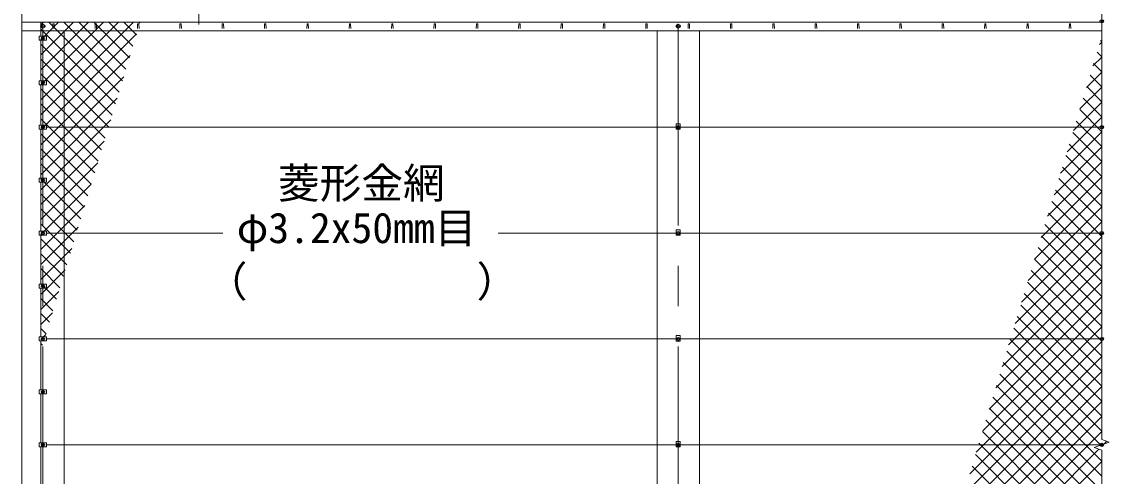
# Model space of a CAD drawing. Units: millimetres at full size; details may follow other scales. Extents: x -12600 to 12600, y -8910 to 8910.
# Drawn here: x -9497 to -4362, y 869 to 3015 of the extents above; entities that cross this region are included whole.
import ezdxf
from ezdxf.enums import TextEntityAlignment as Align

# ---------------------------------------------------------------- set-up
doc = ezdxf.new("R2010")
doc.units = ezdxf.units.MM
doc.header["$LTSCALE"] = 30
doc.header["$PDMODE"] = 32
doc.header["$PDSIZE"] = 15
doc.linetypes.add('USER1', pattern=[50.8, 31.75, -6.35, 6.35, -6.35])
for name, color, linetype, lineweight in [('0-0_D-STR-TXT', 7, 'Continuous', 13), ('0-1_D-STR-DIM', 7, 'Continuous', 13), ('0-2_D-BMK', 2, 'USER1', 13), ('0-3_D-STR3', 3, 'Continuous', 13), ('0-4_D-STR1', 1, 'Continuous', 18), ('0-A_D-STR2', 7, 'Continuous', 13)]:
    doc.layers.add(name, color=color, linetype=linetype, lineweight=lineweight)
doc.layers.add('0-7_Defpoints', color=253, linetype='Continuous')
doc.styles.add('ＭＳ ゴシック', font='')
doc.styles.get('ＭＳ ゴシック').set_extended_font_data('MS Gothic')

msp = doc.modelspace()

# ---------------------------------------------------------------- linework, layer by layer
at = {"layer": '0-0_D-STR-TXT'}
msp.add_line((-8661.06, 3577.58), (-8661.06, 3002.45), dxfattribs=at)
at = {"layer": '0-1_D-STR-DIM'}
for p, q in [((-4397.14, 1043), (-4397.14, 4991.69)), ((-4432.38, 1004.52), (-4361.91, 1030.17)), ((-4361.91, 1030.17), (-4397.14, 1043)), ((-4397.14, 991.69), (-4432.38, 1004.52)), ((-4397.14, -1957), (-4397.14, 991.69))]:
    msp.add_line(p, q, dxfattribs=at)
at = {"layer": '0-2_D-BMK'}
for p, q in [((-9397.14, -4042.65), (-9397.14, 7077.35)), ((-6397.14, -4042.65), (-6397.14, 7077.35)), ((-9384.39, 2994.35), (-9409.89, 2994.35)), ((-6384.39, 2994.35), (-6409.89, 2994.35)), ((-9407.14, 2937.35), (-9387.14, 2937.35)), ((-9407.14, 2727.35), (-9387.14, 2727.35)), ((-9407.14, 2517.35), (-9387.14, 2517.35)), ((-6407.14, 2517.35), (-6387.14, 2517.35)), ((-9407.14, 2267.35), (-9387.14, 2267.35)), ((-9407.14, 2017.35), (-9387.14, 2017.35)), ((-6407.14, 2017.35), (-6387.14, 2017.35)), ((-9407.14, 1767.35), (-9387.14, 1767.35)), ((-9407.14, 1517.35), (-9387.14, 1517.35)), ((-6407.14, 1517.35), (-6387.14, 1517.35)), ((-9407.14, 1267.35), (-9387.14, 1267.35)), ((-9407.14, 1017.35), (-9387.14, 1017.35)), ((-6407.14, 1017.35), (-6387.14, 1017.35))]:
    msp.add_line(p, q, dxfattribs=at)
at = {"layer": '0-3_D-STR3'}
for p, q in [((-9407.14, 2946.85), (-9407.14, 3012.35)), ((-9397.14, 2984.53), (-9405.64, 2989.44)), ((-9388.64, 2989.44), (-9397.14, 2984.53)), ((-6405.64, 2999.25), (-6397.14, 3004.16)), ((-6405.64, 2989.44), (-6405.64, 2999.25)), ((-6397.14, 2984.53), (-6405.64, 2989.44)), ((-6388.64, 2989.44), (-6397.14, 2984.53)), ((-9414.34, 2946.85), (-9379.94, 2946.85)), ((-9414.34, 2946.85), (-9414.34, 2927.85)), ((-9414.34, 2927.85), (-9379.94, 2927.85)), ((-9407.14, 2736.85), (-9407.14, 2927.85)), ((-9403.64, 2941.1), (-9397.14, 2944.85)), ((-9403.64, 2933.59), (-9403.64, 2941.1)), ((-9397.14, 2929.84), (-9403.64, 2933.59)), ((-9397.14, 2944.85), (-9390.64, 2941.1)), ((-9390.64, 2933.59), (-9397.14, 2929.84)), ((-9390.64, 2941.1), (-9390.64, 2933.59)), ((-9379.94, 2946.85), (-9379.94, 2927.85)), ((-9414.34, 2736.85), (-9379.94, 2736.85)), ((-9414.34, 2736.85), (-9414.34, 2717.85)), ((-9403.64, 2731.1), (-9397.14, 2734.85)), ((-9403.64, 2723.59), (-9403.64, 2731.1)), ((-9397.14, 2719.84), (-9403.64, 2723.59)), ((-9397.14, 2734.85), (-9390.64, 2731.1)), ((-9390.64, 2723.59), (-9397.14, 2719.84)), ((-9390.64, 2731.1), (-9390.64, 2723.59)), ((-9379.94, 2736.85), (-9379.94, 2717.85)), ((-9414.34, 2717.85), (-9379.94, 2717.85)), ((-9407.14, 2526.85), (-9407.14, 2717.85)), ((-9414.34, 2526.85), (-9379.94, 2526.85)), ((-9414.34, 2526.85), (-9414.34, 2507.85)), ((-9403.64, 2521.1), (-9397.14, 2524.85)), ((-9403.64, 2513.59), (-9403.64, 2521.1)), ((-9397.14, 2524.85), (-9390.64, 2521.1)), ((-9390.64, 2521.1), (-9390.64, 2513.59)), ((-9379.94, 2526.85), (-9379.94, 2507.85)), ((-9379.94, 2517.35), (-6406.64, 2517.35)), ((-6387.64, 2533.35), (-6406.64, 2533.35)), ((-6406.64, 2533.35), (-6406.64, 2507.35)), ((-6403.64, 2521.1), (-6397.14, 2524.85)), ((-6403.64, 2513.59), (-6403.64, 2521.1)), ((-6397.14, 2524.85), (-6390.64, 2521.1)), ((-6390.64, 2521.1), (-6390.64, 2513.59)), ((-6387.64, 2533.35), (-6387.64, 2507.35)), ((-6387.64, 2517.35), (-4397.14, 2517.35)), ((-9414.34, 2507.85), (-9379.94, 2507.85)), ((-9407.14, 2276.85), (-9407.14, 2507.85)), ((-9397.14, 2509.84), (-9403.64, 2513.59)), ((-9390.64, 2513.59), (-9397.14, 2509.84)), ((-6387.64, 2507.35), (-6406.64, 2507.35)), ((-6397.14, 2509.84), (-6403.64, 2513.59)), ((-6390.64, 2513.59), (-6397.14, 2509.84)), ((-9414.34, 2276.85), (-9379.94, 2276.85)), ((-9414.34, 2276.85), (-9414.34, 2257.85)), ((-9403.64, 2271.1), (-9397.14, 2274.85)), ((-9403.64, 2263.59), (-9403.64, 2271.1)), ((-9397.14, 2259.84), (-9403.64, 2263.59)), ((-9397.14, 2274.85), (-9390.64, 2271.1)), ((-9390.64, 2263.59), (-9397.14, 2259.84)), ((-9390.64, 2271.1), (-9390.64, 2263.59)), ((-9379.94, 2276.85), (-9379.94, 2257.85)), ((-9414.34, 2257.85), (-9379.94, 2257.85)), ((-9407.14, 2026.85), (-9407.14, 2257.85)), ((-9414.34, 2026.85), (-9379.94, 2026.85)), ((-9414.34, 2026.85), (-9414.34, 2007.85)), ((-9414.34, 2007.85), (-9379.94, 2007.85)), ((-9407.14, 1776.85), (-9407.14, 2007.85)), ((-9403.64, 2021.1), (-9397.14, 2024.85)), ((-9403.64, 2013.59), (-9403.64, 2021.1)), ((-9397.14, 2009.84), (-9403.64, 2013.59)), ((-9397.14, 2024.85), (-9390.64, 2021.1)), ((-9390.64, 2013.59), (-9397.14, 2009.84)), ((-9390.64, 2021.1), (-9390.64, 2013.59)), ((-9379.94, 2026.85), (-9379.94, 2007.85)), ((-9379.94, 2017.35), (-8547.14, 2017.35)), ((-7247.14, 2017.35), (-6406.64, 2017.35)), ((-6387.64, 2007.35), (-6406.64, 2007.35)), ((-6403.64, 2021.1), (-6397.14, 2024.85)), ((-6403.64, 2013.59), (-6403.64, 2021.1)), ((-6397.14, 2009.84), (-6403.64, 2013.59)), ((-6397.14, 2024.85), (-6390.64, 2021.1)), ((-6390.64, 2013.59), (-6397.14, 2009.84)), ((-6390.64, 2021.1), (-6390.64, 2013.59)), ((-6387.64, 2033.35), (-6387.64, 2007.35)), ((-6387.64, 2017.35), (-4397.14, 2017.35)), ((-9414.34, 1776.85), (-9379.94, 1776.85)), ((-9414.34, 1776.85), (-9414.34, 1757.85)), ((-9414.34, 1757.85), (-9379.94, 1757.85)), ((-9407.14, 1526.85), (-9407.14, 1757.85)), ((-9403.64, 1771.1), (-9397.14, 1774.85)), ((-9403.64, 1763.59), (-9403.64, 1771.1)), ((-9397.14, 1759.84), (-9403.64, 1763.59)), ((-9397.14, 1774.85), (-9390.64, 1771.1)), ((-9390.64, 1763.59), (-9397.14, 1759.84)), ((-9390.64, 1771.1), (-9390.64, 1763.59)), ((-9379.94, 1776.85), (-9379.94, 1757.85)), ((-9414.34, 1526.85), (-9379.94, 1526.85)), ((-9414.34, 1526.85), (-9414.34, 1507.85)), ((-9414.34, 1507.85), (-9379.94, 1507.85)), ((-9407.14, 1276.85), (-9407.14, 1507.85)), ((-9403.64, 1521.1), (-9397.14, 1524.85)), ((-9403.64, 1513.59), (-9403.64, 1521.1)), ((-9397.14, 1509.84), (-9403.64, 1513.59)), ((-9397.14, 1524.85), (-9390.64, 1521.1)), ((-9390.64, 1513.59), (-9397.14, 1509.84)), ((-9390.64, 1521.1), (-9390.64, 1513.59)), ((-9379.94, 1526.85), (-9379.94, 1507.85)), ((-9379.94, 1517.35), (-6406.64, 1517.35)), ((-6387.64, 1533.35), (-6406.64, 1533.35)), ((-6406.64, 1533.35), (-6406.64, 1507.35)), ((-6387.64, 1507.35), (-6406.64, 1507.35)), ((-6403.64, 1521.1), (-6397.14, 1524.85)), ((-6397.14, 1524.85), (-6390.64, 1521.1)), ((-6390.64, 1513.59), (-6397.14, 1509.84)), ((-6390.64, 1521.1), (-6390.64, 1513.59)), ((-6387.64, 1533.35), (-6387.64, 1507.35)), ((-6387.64, 1517.35), (-4397.14, 1517.35)), ((-9414.34, 1276.85), (-9379.94, 1276.85)), ((-9414.34, 1276.85), (-9414.34, 1257.85)), ((-9414.34, 1257.85), (-9379.94, 1257.85)), ((-9407.14, 1026.85), (-9407.14, 1257.85)), ((-9403.64, 1271.1), (-9397.14, 1274.85)), ((-9403.64, 1263.59), (-9403.64, 1271.1)), ((-9397.14, 1259.84), (-9403.64, 1263.59)), ((-9397.14, 1274.85), (-9390.64, 1271.1)), ((-9390.64, 1263.59), (-9397.14, 1259.84)), ((-9390.64, 1271.1), (-9390.64, 1263.59)), ((-9379.94, 1276.85), (-9379.94, 1257.85)), ((-6387.64, 1033.35), (-6406.64, 1033.35)), ((-6406.64, 1033.35), (-6406.64, 1007.35)), ((-6387.64, 1033.35), (-6387.64, 1007.35)), ((-9414.34, 1026.85), (-9379.94, 1026.85)), ((-9414.34, 1026.85), (-9414.34, 1007.85)), ((-9414.34, 1007.85), (-9379.94, 1007.85)), ((-9407.14, 776.85), (-9407.14, 1007.85)), ((-9403.64, 1021.1), (-9397.14, 1024.85)), ((-9403.64, 1013.59), (-9403.64, 1021.1)), ((-9397.14, 1009.84), (-9403.64, 1013.59)), ((-9397.14, 1024.85), (-9390.64, 1021.1)), ((-9390.64, 1013.59), (-9397.14, 1009.84)), ((-9390.64, 1021.1), (-9390.64, 1013.59)), ((-9379.94, 1026.85), (-9379.94, 1007.85)), ((-9379.94, 1017.35), (-6406.64, 1017.35)), ((-6387.64, 1007.35), (-6406.64, 1007.35)), ((-6403.64, 1021.1), (-6397.14, 1024.85)), ((-6397.14, 1024.85), (-6390.64, 1021.1)), ((-6390.64, 1013.59), (-6397.14, 1009.84)), ((-6390.64, 1021.1), (-6390.64, 1013.59)), ((-6387.64, 1017.35), (-4397.14, 1017.35))]:
    msp.add_line(p, q, dxfattribs=at)
for points in [[(-9405.64, 2989.44), (-9405.64, 2999.25), (-9397.14, 3004.16)], [(-9397.14, 3004.16), (-9388.64, 2999.25), (-9388.64, 2989.44)], [(-6397.14, 3004.16), (-6388.64, 2999.25), (-6388.64, 2989.44)], [(-6387.64, 2033.35), (-6406.64, 2033.35), (-6406.64, 2007.35)], [(-6397.14, 1509.84), (-6403.64, 1513.59), (-6403.64, 1521.1)], [(-6397.14, 1009.84), (-6403.64, 1013.59), (-6403.64, 1021.1)]]:
    msp.add_lwpolyline(points, dxfattribs=at)
for centre, radius in [((-9397.14, 2994.35), 8.25), ((-6397.14, 2994.35), 8.25), ((-9397.14, 2937.35), 6.25), ((-9397.14, 2727.35), 6.25), ((-9397.14, 2517.35), 6.25), ((-6397.14, 2517.35), 6.25), ((-9397.14, 2267.35), 6.25), ((-9397.14, 2017.35), 6.25), ((-6397.14, 2017.35), 6.25), ((-9397.14, 1767.35), 6.25), ((-9397.14, 1517.35), 6.25), ((-6397.14, 1517.35), 6.25), ((-9397.14, 1267.35), 6.25), ((-9397.14, 1017.35), 6.25), ((-6397.14, 1017.35), 6.25)]:
    msp.add_circle(centre, radius, dxfattribs=at)
at = {"layer": '0-4_D-STR1'}
for p, q in [((-9497.14, 3013.35), (-4397.14, 3013.35)), ((-9350.14, 3004.22), (-9350.89, 2982.72)), ((-9344.14, 3004.22), (-9343.39, 2982.72)), ((-9150.14, 3004.22), (-9150.89, 2982.72)), ((-9144.14, 3004.22), (-9143.39, 2982.72)), ((-8950.14, 3004.22), (-8950.89, 2982.72)), ((-8944.14, 3004.22), (-8943.39, 2982.72)), ((-8750.14, 3004.22), (-8750.89, 2982.72)), ((-8744.14, 3004.22), (-8743.39, 2982.72)), ((-8550.14, 3004.22), (-8550.89, 2982.72)), ((-8544.14, 3004.22), (-8543.39, 2982.72)), ((-8350.14, 3004.22), (-8350.89, 2982.72)), ((-8344.14, 3004.22), (-8343.39, 2982.72)), ((-8150.14, 3004.22), (-8150.89, 2982.72)), ((-8144.14, 3004.22), (-8143.39, 2982.72)), ((-7950.14, 3004.22), (-7950.89, 2982.72)), ((-7944.14, 3004.22), (-7943.39, 2982.72)), ((-7750.14, 3004.22), (-7750.89, 2982.72)), ((-7744.14, 3004.22), (-7743.39, 2982.72)), ((-7550.14, 3004.22), (-7550.89, 2982.72)), ((-7544.14, 3004.22), (-7543.39, 2982.72)), ((-7350.14, 3004.22), (-7350.89, 2982.72)), ((-7344.14, 3004.22), (-7343.39, 2982.72)), ((-7150.14, 3004.22), (-7150.89, 2982.72)), ((-7144.14, 3004.22), (-7143.39, 2982.72)), ((-6950.14, 3004.22), (-6950.89, 2982.72)), ((-6944.14, 3004.22), (-6943.39, 2982.72)), ((-6750.14, 3004.22), (-6750.89, 2982.72)), ((-6744.14, 3004.22), (-6743.39, 2982.72)), ((-6550.14, 3004.22), (-6550.89, 2982.72)), ((-6544.14, 3004.22), (-6543.39, 2982.72)), ((-6350.14, 3004.22), (-6350.89, 2982.72)), ((-6344.14, 3004.22), (-6343.39, 2982.72)), ((-6150.14, 3004.22), (-6150.89, 2982.72)), ((-6144.14, 3004.22), (-6143.39, 2982.72)), ((-5950.14, 3004.22), (-5950.89, 2982.72)), ((-5944.14, 3004.22), (-5943.39, 2982.72)), ((-5750.14, 3004.22), (-5750.89, 2982.72)), ((-5744.14, 3004.22), (-5743.39, 2982.72)), ((-5550.14, 3004.22), (-5550.89, 2982.72)), ((-5544.14, 3004.22), (-5543.39, 2982.72)), ((-5350.14, 3004.22), (-5350.89, 2982.72)), ((-5344.14, 3004.22), (-5343.39, 2982.72)), ((-5150.14, 3004.22), (-5150.89, 2982.72)), ((-5144.14, 3004.22), (-5143.39, 2982.72)), ((-4950.14, 3004.22), (-4950.89, 2982.72)), ((-4944.14, 3004.22), (-4943.39, 2982.72)), ((-4750.14, 3004.22), (-4750.89, 2982.72)), ((-4744.14, 3004.22), (-4743.39, 2982.72)), ((-4550.14, 3004.22), (-4550.89, 2982.72)), ((-4544.14, 3004.22), (-4543.39, 2982.72)), ((-9497.14, 2972.35), (-4397.14, 2972.35)), ((-9297.14, -937.65), (-9297.14, 2972.35)), ((-6497.14, 2972.35), (-6497.14, -937.65)), ((-6297.14, -937.65), (-6297.14, 2972.35))]:
    msp.add_line(p, q, dxfattribs=at)
msp.add_lwpolyline([(-9297.14, 7017.35), (-9497.14, 7017.35), (-9497.14, -3982.65), (-9297.14, -3982.65), (-9297.14, -2982.65)], dxfattribs=at)
for centre in [(-9347.14, 3002.97), (-9147.14, 3002.97), (-8947.14, 3002.97), (-8747.14, 3002.97), (-8547.14, 3002.97), (-8347.14, 3002.97), (-8147.14, 3002.97), (-7947.14, 3002.97), (-7747.14, 3002.97), (-7547.14, 3002.97), (-7347.14, 3002.97), (-7147.14, 3002.97), (-6947.14, 3002.97), (-6747.14, 3002.97), (-6547.14, 3002.97), (-6347.14, 3002.97), (-6147.14, 3002.97), (-5947.14, 3002.97), (-5747.14, 3002.97), (-5547.14, 3002.97), (-5347.14, 3002.97), (-5147.14, 3002.97), (-4947.14, 3002.97), (-4747.14, 3002.97), (-4547.14, 3002.97)]:
    msp.add_arc(centre, 3.25, 22.61986, 157.38014, dxfattribs=at)
at = {"layer": '0-7_Defpoints'}
for p in [(-4397.14, 3017.35), (-4397.14, 2517.35), (-4397.14, 2017.35), (-4397.14, 1517.35), (-4397.14, 1017.35)]:
    msp.add_point(p, dxfattribs=at)
at = {"layer": '0-A_D-STR2'}
for p, q in [((-9407.14, 3000.19), (-9393.98, 3013.35)), ((-9407.14, 2929.47), (-9323.27, 3013.35)), ((-9407.14, 2858.76), (-9252.56, 3013.35)), ((-9407.14, 2788.05), (-9181.85, 3013.35)), ((-9407.14, 2717.34), (-9111.14, 3013.35)), ((-9407.14, 2646.63), (-9040.43, 3013.35)), ((-9407.14, 2575.92), (-8969.72, 3013.35)), ((-9054.27, 2627.93), (-9407.14, 2980.8)), ((-9037.86, 2682.23), (-9368.98, 3013.35)), ((-9021.45, 2736.53), (-9298.27, 3013.35)), ((-9005.04, 2790.83), (-9227.56, 3013.35)), ((-8988.63, 2845.13), (-9156.84, 3013.35)), ((-8972.22, 2899.43), (-9086.13, 3013.35)), ((-8955.81, 2953.73), (-9015.42, 3013.35)), ((-8939.4, 3008.03), (-8944.71, 3013.35)), ((-9407.14, 2505.21), (-8954.59, 2957.76)), ((-9070.68, 2573.62), (-9407.14, 2910.09)), ((-4408.29, 2907.87), (-4397.14, 2919.02)), ((-4397.14, 2920.55), (-4402.76, 2926.17)), ((-9407.14, 2434.5), (-8985.21, 2856.43)), ((-9087.08, 2519.32), (-9407.14, 2839.38)), ((-4438.91, 2806.54), (-4397.14, 2848.31)), ((-4397.14, 2849.84), (-4419.17, 2871.87)), ((-4469.53, 2705.21), (-4397.14, 2777.6)), ((-4397.14, 2779.13), (-4435.58, 2817.56)), ((-9103.49, 2465.02), (-9407.14, 2768.67)), ((-9407.14, 2363.79), (-9015.84, 2755.1)), ((-4397.14, 2708.42), (-4451.99, 2763.26)), ((-9119.9, 2410.72), (-9407.14, 2697.96)), ((-4500.15, 2603.88), (-4397.14, 2706.88)), ((-4397.14, 2637.71), (-4468.4, 2708.96)), ((-9407.14, 2293.08), (-9046.46, 2653.77)), ((-9136.31, 2356.42), (-9407.14, 2627.25)), ((-4530.78, 2502.54), (-4397.14, 2636.17)), ((-4397.14, 2567), (-4484.81, 2654.66)), ((-4397.14, 2496.29), (-4501.22, 2600.36)), ((-9152.72, 2302.12), (-9407.14, 2556.54)), ((-9407.14, 2222.37), (-9077.08, 2552.43)), ((-4561.4, 2401.21), (-4397.14, 2565.46)), ((-4397.14, 2425.58), (-4517.63, 2546.06)), ((-9169.13, 2247.82), (-9407.14, 2485.83)), ((-4592.02, 2299.88), (-4397.14, 2494.75)), ((-4397.14, 2354.87), (-4534.04, 2491.76)), ((-9407.14, 2151.66), (-9107.7, 2451.1)), ((-9185.54, 2193.51), (-9407.14, 2415.12)), ((-4622.64, 2198.55), (-4397.14, 2424.04)), ((-4397.14, 2284.16), (-4550.44, 2437.45)), ((-4397.14, 2213.44), (-4566.85, 2383.15)), ((-9407.14, 2080.95), (-9138.32, 2349.77)), ((-9201.95, 2139.21), (-9407.14, 2344.41)), ((-4653.26, 2097.21), (-4397.14, 2353.33)), ((-4397.14, 2142.73), (-4583.26, 2328.85)), ((-9218.36, 2084.91), (-9407.14, 2273.7)), ((-4683.88, 1995.88), (-4397.14, 2282.62)), ((-4397.14, 2072.02), (-4599.67, 2274.55)), ((-9407.14, 2010.24), (-9168.94, 2248.44)), ((-4714.51, 1894.55), (-4397.14, 2211.91)), ((-4397.14, 2001.31), (-4616.08, 2220.25)), ((-9234.77, 2030.61), (-9407.14, 2202.99)), ((-4397.14, 1930.6), (-4632.49, 2165.95)), ((-9407.14, 1939.53), (-9199.57, 2147.1)), ((-9251.18, 1976.31), (-9407.14, 2132.28)), ((-4745.13, 1793.22), (-4397.14, 2141.2)), ((-4397.14, 1859.89), (-4648.9, 2111.65)), ((-9267.59, 1922.01), (-9407.14, 2061.57)), ((-4775.75, 1691.88), (-4397.14, 2070.49)), ((-4397.14, 1789.18), (-4665.31, 2057.35)), ((-9407.14, 1868.81), (-9230.19, 2045.77)), ((-4397.14, 1718.47), (-4681.72, 2003.04)), ((-9284, 1867.71), (-9407.14, 1990.85)), ((-4806.37, 1590.55), (-4397.14, 1999.78)), ((-9407.14, 1798.1), (-9260.81, 1944.44)), ((-9300.41, 1813.41), (-9407.14, 1920.14)), ((-4836.99, 1489.22), (-4397.14, 1929.07)), ((-4397.14, 1647.76), (-4698.13, 1948.74)), ((-9316.82, 1759.1), (-9407.14, 1849.43)), ((-4867.61, 1387.89), (-4397.14, 1858.36)), ((-4397.14, 1577.05), (-4714.54, 1894.44)), ((-9407.14, 1727.39), (-9291.43, 1843.11)), ((-4397.14, 1506.34), (-4730.95, 1840.14)), ((-9333.22, 1704.8), (-9407.14, 1778.72)), ((-4898.24, 1286.56), (-4397.14, 1787.65)), ((-4397.14, 1435.63), (-4747.36, 1785.84)), ((-9407.14, 1656.68), (-9322.05, 1741.78)), ((-9349.63, 1650.5), (-9407.14, 1708.01)), ((-4928.86, 1185.22), (-4397.14, 1716.93)), ((-4397.14, 1364.92), (-4763.77, 1731.54)), ((-4959.48, 1083.89), (-4397.14, 1646.22)), ((-4397.14, 1294.21), (-4780.18, 1677.24)), ((-9407.14, 1585.97), (-9352.67, 1640.44)), ((-9366.04, 1596.2), (-9407.14, 1637.3)), ((-4397.14, 1223.5), (-4796.58, 1622.93)), ((-9382.45, 1541.9), (-9407.14, 1566.59)), ((-4990.1, 982.56), (-4397.14, 1575.51)), ((-4397.14, 1152.78), (-4812.99, 1568.63)), ((-9407.14, 1515.26), (-9383.3, 1539.11)), ((-9398.86, 1487.6), (-9407.14, 1495.88)), ((-5020.72, 881.23), (-4397.14, 1504.8)), ((-4397.14, 1082.07), (-4829.4, 1514.33)), ((-4401.53, 1015.75), (-4845.81, 1460.03)), ((-5051.34, 779.89), (-4397.14, 1434.09)), ((-4397.14, 940.65), (-4862.22, 1405.73)), ((-5081.97, 678.56), (-4397.14, 1363.38)), ((-4397.14, 869.94), (-4878.63, 1351.43)), ((-5112.59, 577.23), (-4397.14, 1292.67)), ((-4397.14, 799.23), (-4895.04, 1297.13)), ((-4397.14, 728.52), (-4911.45, 1242.83)), ((-5143.21, 475.9), (-4397.14, 1221.96)), ((-4397.14, 657.81), (-4927.86, 1188.52)), ((-5173.83, 374.56), (-4397.14, 1151.25)), ((-4397.14, 587.1), (-4944.27, 1134.22)), ((-5204.45, 273.23), (-4397.14, 1080.54)), ((-4397.14, 516.39), (-4960.68, 1079.92)), ((-4385.32, 1021.65), (-4372.83, 1034.15)), ((-5235.07, 171.9), (-4410.44, 996.53)), ((-4397.14, 445.68), (-4977.09, 1025.62)), ((-5265.7, 70.57), (-4397.14, 939.12)), ((-4397.14, 374.97), (-4993.5, 971.32)), ((-4397.14, 304.26), (-5009.91, 917.02))]:
    msp.add_line(p, q, dxfattribs=at)

# ---------------------------------------------------------------- texts
at = {"layer": '0-0_D-STR-TXT', "style": 'ＭＳ ゴシック'}
for s, p in [('菱形金網', (-8286.99, 2138.08)), ('φ3.2x50mm目', (-8481.92, 1926.77)), ('（\u3000\u3000   \u3000\u3000）', (-8628.11, 1673.36))]:
    msp.add_text(s, height=144.3, dxfattribs=at).set_placement(p, align=Align.BOTTOM_LEFT)

doc.saveas('drawing.dxf')
